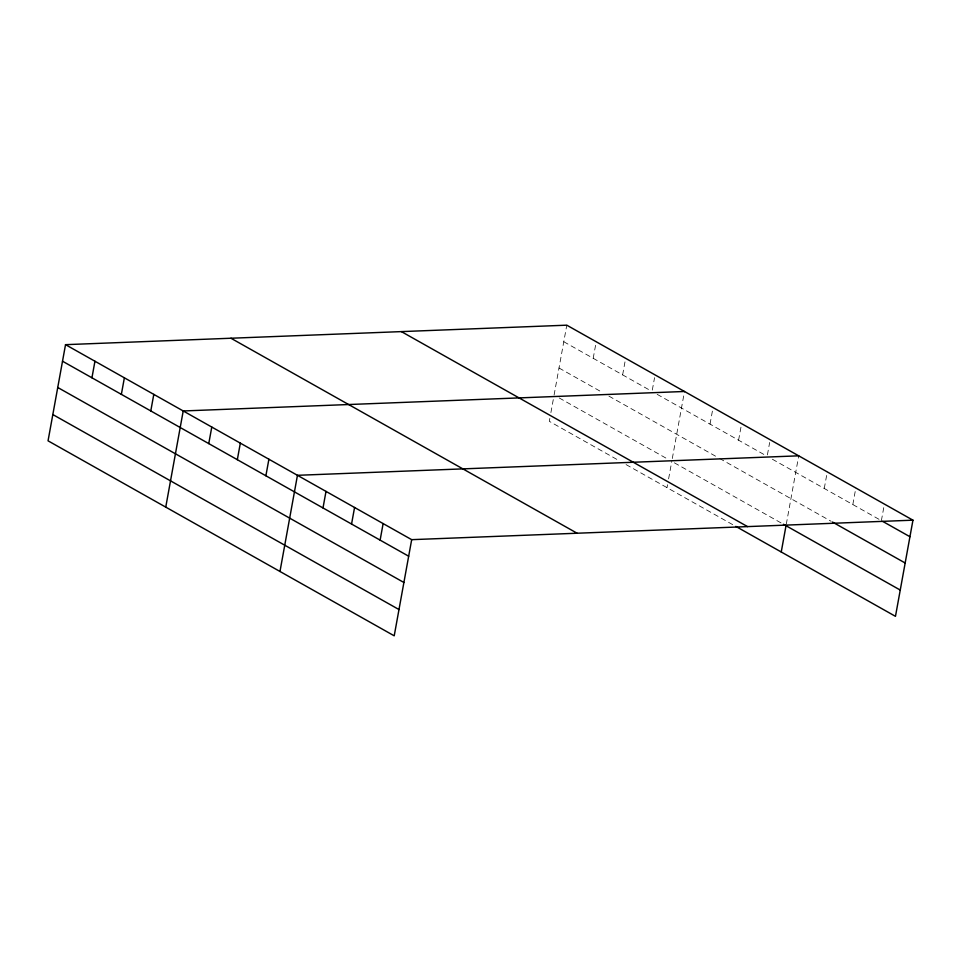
<?xml version="1.0" encoding="UTF-8"?>
<svg xmlns="http://www.w3.org/2000/svg" width="961" height="961" viewBox="0 0 961 961"><rect width="100%" height="100%" fill="white"/><g stroke="black" fill="none" stroke-linecap="round" stroke-linejoin="round"><path stroke-width="0.72" stroke-dasharray="4.8 3.6" d="M549.848 418.419L549.32 421.338L619.677 460.98M550.905 412.581L553.296 399.452M554.089 395.067L566.786 325.178M593.201 358.309L596.216 341.756M622.632 374.886L625.635 358.333M652.303 390.082L654.561 377.661M667.006 487.635L667.535 484.716M668.604 478.878L671.787 461.364M672.304 458.517L684.484 391.475M710.035 424.113L713.038 407.56M738.589 440.21L741.604 423.645M767.407 454.913L769.653 442.492M786.278 524.298L798.723 455.826M824.262 488.464L827.277 471.911M852.827 504.549L855.831 487.996M881.381 520.646L884.144 505.462M563.783 341.732L650.777 390.743M657.168 394.334L765.857 455.562M772.344 459.214L880.084 519.913M559.014 368.003L602.499 392.508M608.902 396.112L718.239 457.7M719.537 458.433L831.181 521.318M559.206 397.95L667.943 459.214M674.382 462.83L782.122 523.529M626.067 464.583L733.207 524.934"/><path stroke-width="1.44" d="M65.528 344.663L48.05 440.823L394.214 635.822L411.68 539.662L65.528 344.663L566.786 325.178L912.95 520.177L895.472 616.337L735.814 526.4M91.944 377.793L94.947 361.24M121.362 394.37L124.377 377.817M150.793 410.948L153.796 394.382M165.748 507.12L183.215 410.96L684.484 391.475M208.765 443.61L211.78 427.044M237.331 459.694L240.334 443.129M265.885 475.779L268.9 459.226M279.975 571.471L297.454 475.311L798.723 455.826M323.004 507.949L326.007 491.395M351.558 524.033L354.573 507.48M380.124 540.13L383.127 523.565M781.245 551.986L786.014 525.715M411.68 539.662L912.95 520.177M882.678 521.379L909.947 536.731M832.478 522.051L905.166 563.002M783.419 524.262L900.253 590.066M401.374 331.605L747.538 526.604M230.94 338.236L577.105 533.223M62.513 361.216L408.677 556.215M57.744 387.487L403.896 582.486M52.819 414.551L398.983 609.55"/></g></svg>
